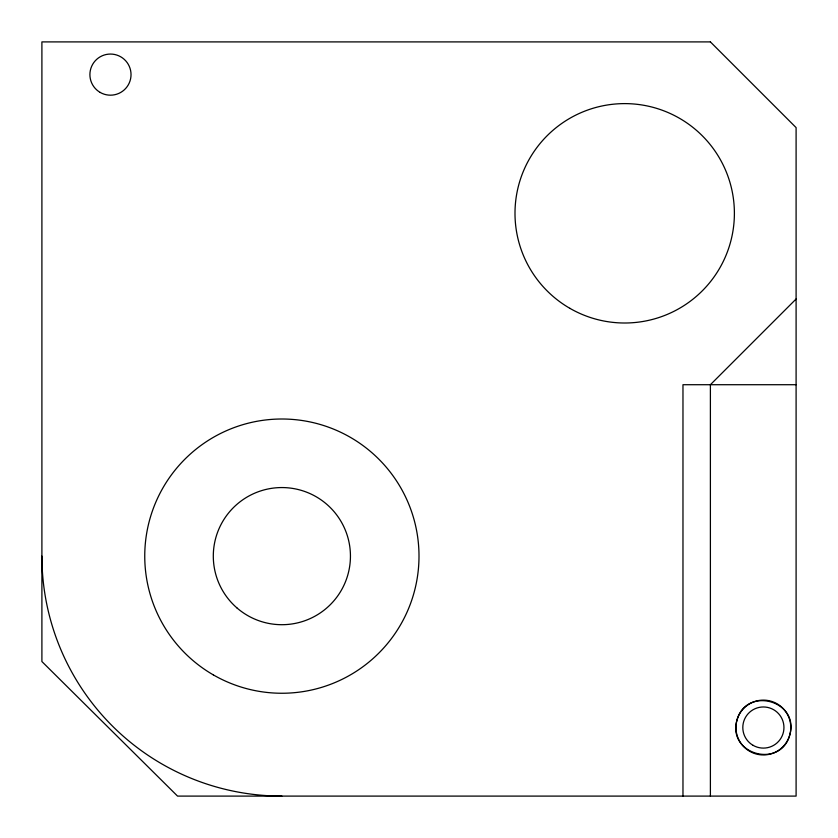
<?xml version="1.0" encoding="UTF-8"?>
<svg xmlns="http://www.w3.org/2000/svg" width="838" height="838" viewBox="0 0 838 838"><rect width="100%" height="100%" fill="white"/><g stroke="black" fill="none" stroke-linecap="round" stroke-linejoin="round"><path stroke-width="1.26" d="M796.1 299.009L710.394 384.715L710.394 796.1M796.1 384.715L682.97 384.715L682.97 796.1M281.872 796.1A239.972 239.972 0 0 1 41.9 556.128M736.885 720.439C727.321 754.734 781.006 769.127 789.867 734.633C799.431 700.338 745.747 685.945 736.885 720.439M710.394 41.9L41.9 41.9L41.9 661.538L177.541 796.1L796.1 796.1L796.1 127.606L710.394 41.9M213.313 674.883A137.128 137.128 0 0 0 419 556.128A137.128 137.128 0 0 0 213.313 437.373A137.128 137.128 0 0 0 213.313 674.883M236.819 607.812A68.559 68.559 0 0 0 349.163 569.306A68.559 68.559 0 0 0 259.644 491.267A68.559 68.559 0 0 0 236.819 607.812M753.09 745.349A20.573 20.573 0 0 0 783.949 727.541A20.573 20.573 0 0 0 753.09 709.723A20.573 20.573 0 0 0 753.09 745.349M749.664 751.288A27.424 27.424 0 0 0 790.8 727.541A27.424 27.424 0 0 0 749.664 703.784A27.424 27.424 0 0 0 749.664 751.288M100.183 92.431A20.573 20.573 0 0 0 131.032 74.624A20.573 20.573 0 0 0 100.183 56.806A20.573 20.573 0 0 0 100.183 92.431M569.84 308.311A109.705 109.705 0 0 0 734.392 213.313A109.705 109.705 0 0 0 569.84 118.305A109.705 109.705 0 0 0 569.84 308.311"/></g></svg>
